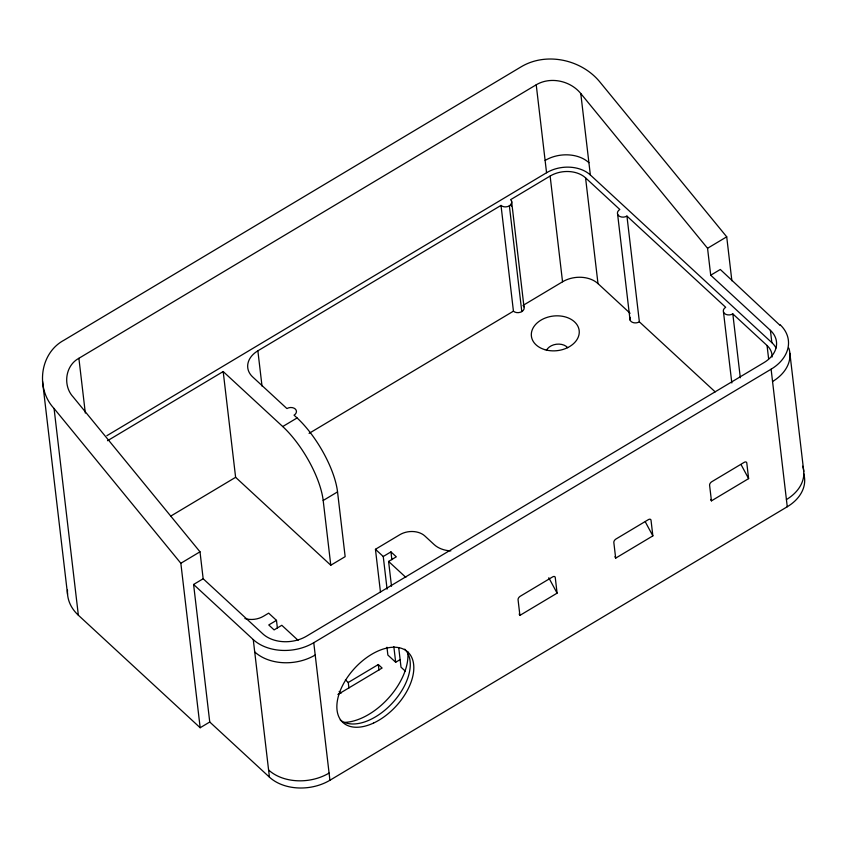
<?xml version="1.0" encoding="UTF-8"?>
<svg xmlns="http://www.w3.org/2000/svg" width="847" height="847" viewBox="0 0 847 847"><rect width="100%" height="100%" fill="white"/><g stroke="black" fill="none" stroke-linecap="round" stroke-linejoin="round"><path stroke-width="1.27" d="M78.887 358.292C65.113 365.682 62.699 385.798 73.223 397.042L199.998 551.81L203.164 578.745L262.845 633.874A31.403 22.742 -6.7 0 0 306.635 636.118L763.983 362.611A31.403 22.742 -6.7 0 0 770.399 330.341L710.718 275.211L707.552 248.277L580.777 93.519C570.444 80.783 550.55 76.304 536.225 84.785L78.887 358.292L85.325 413.071M106.86 435.697L546.559 172.746A31.403 22.742 -6.7 0 1 590.359 174.99L771.85 342.643A31.403 22.742 -6.7 0 1 776.021 347.969M107.527 440.726L223.185 371.547L282.718 426.549A59.883 21.757 59.1 0 1 323.183 500.492L330.785 565.235L345.153 556.648L337.54 491.895A59.883 21.757 59.1 0 0 297.085 417.952L294.047 415.157A5.993 4.341 -6.7 0 0 295.275 408.995A5.993 4.341 -6.7 0 0 286.921 408.572L252.671 376.936A25.41 18.401 -6.7 0 1 257.869 350.817L501.011 205.408A5.993 4.341 -6.7 0 0 509.365 205.832L521.794 311.601A5.993 4.341 -6.7 0 1 513.441 311.167L309.081 433.378M772.041 357.032A25.41 18.401 -6.7 0 0 767.054 345.512L732.814 313.877A5.993 4.341 -6.7 0 1 724.46 313.443A5.993 4.341 -6.7 0 1 725.678 307.292L626.939 216.08A5.993 4.341 -6.7 0 1 618.585 215.646A5.993 4.341 -6.7 0 1 619.813 209.495L585.563 177.859A25.41 18.401 -6.7 0 0 550.127 176.038L510.593 199.68A5.993 4.341 -6.7 0 1 509.365 205.832M282.718 426.549L297.085 417.952M170.978 515.971L235.614 477.316L223.185 371.547M630.094 313.274L597.993 283.618A25.41 18.401 -6.7 0 0 562.546 281.797L523.012 305.439A5.993 4.341 -6.7 0 1 521.794 311.601M203.164 578.745L193.592 584.472L209.749 722.015L200.167 727.742L180.845 563.266L199.998 551.81M707.552 248.277L726.715 236.821L599.941 82.064C581.698 59.618 546.654 51.72 521.392 66.669L64.044 340.176C39.671 353.167 35.468 388.688 54.07 408.498L180.845 563.266M323.183 500.492L337.54 491.895M710.718 275.211L720.299 269.484L780.066 325.386M380.504 592.381L375.443 549.29L399.816 534.711A17.967 13.012 -6.7 0 1 424.876 536.003L434.162 544.589A25.41 18.401 -6.7 0 0 450.805 550.899M244.921 618.554A17.967 13.012 -6.7 0 0 263.459 616.256L268.668 613.143L276.471 620.353L268.764 624.959L274.1 629.903L281.807 625.287L298.091 640.332M387.079 589.141L383.246 556.5L390.954 551.884L396.301 556.818L388.593 561.434L391.505 586.24M193.592 584.472L253.264 639.591A43.377 31.413 -6.7 0 0 313.761 642.704L771.109 369.197A43.377 31.413 -6.7 0 0 779.981 324.613M348.911 687.997L348.265 682.491L378.302 664.535L382.103 668.039L337.911 694.466M386.952 647.224L387.873 655.059L395.676 662.259L400.08 659.622M519.899 615.398L557.093 593.154L555.261 577.527A2.996 1.758 -47.3 0 0 552.625 576.902L520.217 596.277A2.996 1.758 -47.3 0 0 518.068 599.761L519.899 615.398L519.147 614.001M615.674 558.131L652.857 535.886L651.025 520.259A2.996 1.758 -47.3 0 0 648.389 519.635L615.981 539.01A2.996 1.758 -47.3 0 0 613.831 542.493L615.674 558.131L614.911 556.723M711.438 500.852L748.621 478.619L746.789 462.981A2.996 1.758 -47.3 0 0 744.153 462.367L711.755 481.742A2.996 1.758 -47.3 0 0 709.595 485.225L711.438 500.852L710.675 499.455M209.749 722.015L269.431 777.144A43.377 31.413 -6.7 0 0 329.928 780.256L787.265 506.75A43.377 31.413 -6.7 0 0 803.559 473.399M626.939 216.08L639.369 321.839L715.186 391.875M375.443 549.29L383.246 556.5M388.593 561.434L405.829 577.358M235.614 477.316L330.785 565.235M405.29 671.142L401.012 667.192L398.715 647.616M345.417 679.855L348.265 682.491M339.149 691.438L341.045 693.195M67.495 590.126A55.351 40.084 -6.7 0 0 78.358 615.218L200.167 727.742M741.083 464.622L748.621 478.619M645.319 521.89L652.857 535.886M548.792 577.76L557.093 593.154M789.891 353.347L803.761 471.419M770.399 330.341L771.85 342.643M771.109 369.197L787.265 506.75M767.054 345.512L768.61 358.726M726.715 236.821L731.872 280.791M732.814 313.877L740.32 377.773M723.486 312.035L731.819 382.971M617.611 214.238L630.041 319.997M580.777 93.519L590.359 174.99M585.563 177.859L597.993 283.618M550.127 176.038L562.546 281.797M536.225 84.785L546.559 172.746M511.567 201.088L523.986 306.858M511.112 204.085L511.366 206.287M501.011 205.408L513.441 311.167M390.954 551.884L391.875 559.719M393.834 646.589L395.676 662.259M378.302 664.535L378.948 670.03M313.761 642.704L329.928 780.256M257.869 350.817L262.009 386.063M276.471 620.353L277.393 628.188M253.264 639.591L269.431 777.144M54.07 408.498L78.358 615.218M42.53 381.351L67.548 594.255M404.718 649.173A47.908 28.078 -47.3 0 1 392.807 702.576A47.908 28.078 -47.3 0 1 340.25 719.982M546.379 350.457A11.974 8.671 -6.7 0 1 556.405 344.231A11.974 8.671 -6.7 0 1 567.755 347.715M329.081 773.078A43.377 31.413 -6.7 0 1 268.584 769.965M315.211 655.006A43.377 31.413 -6.7 0 1 254.714 651.904M407.746 651.597A53.901 31.593 -47.3 0 1 388.964 697.579A53.901 31.593 -47.3 0 1 344.697 722.375M802.712 466.221A43.377 31.413 -6.7 0 1 786.429 499.571M788.843 348.149A43.377 31.413 -6.7 0 1 772.559 381.51M545.119 160.432A31.403 22.742 -6.7 0 1 588.909 162.688M639.369 321.839A5.993 4.341 -6.7 0 1 632.233 322.231A5.993 4.341 -6.7 0 1 630.2 317.36M373.559 723.052A47.908 28.078 -47.3 0 0 409.535 653.873A47.908 28.078 -47.3 0 0 342.929 684.821A47.908 28.078 -47.3 0 0 373.559 723.052M544.589 349.578A24.055 17.416 -6.7 0 0 579.221 330.955A24.055 17.416 -6.7 0 0 542.059 319.51A24.055 17.416 -6.7 0 0 544.589 349.578"/></g></svg>
